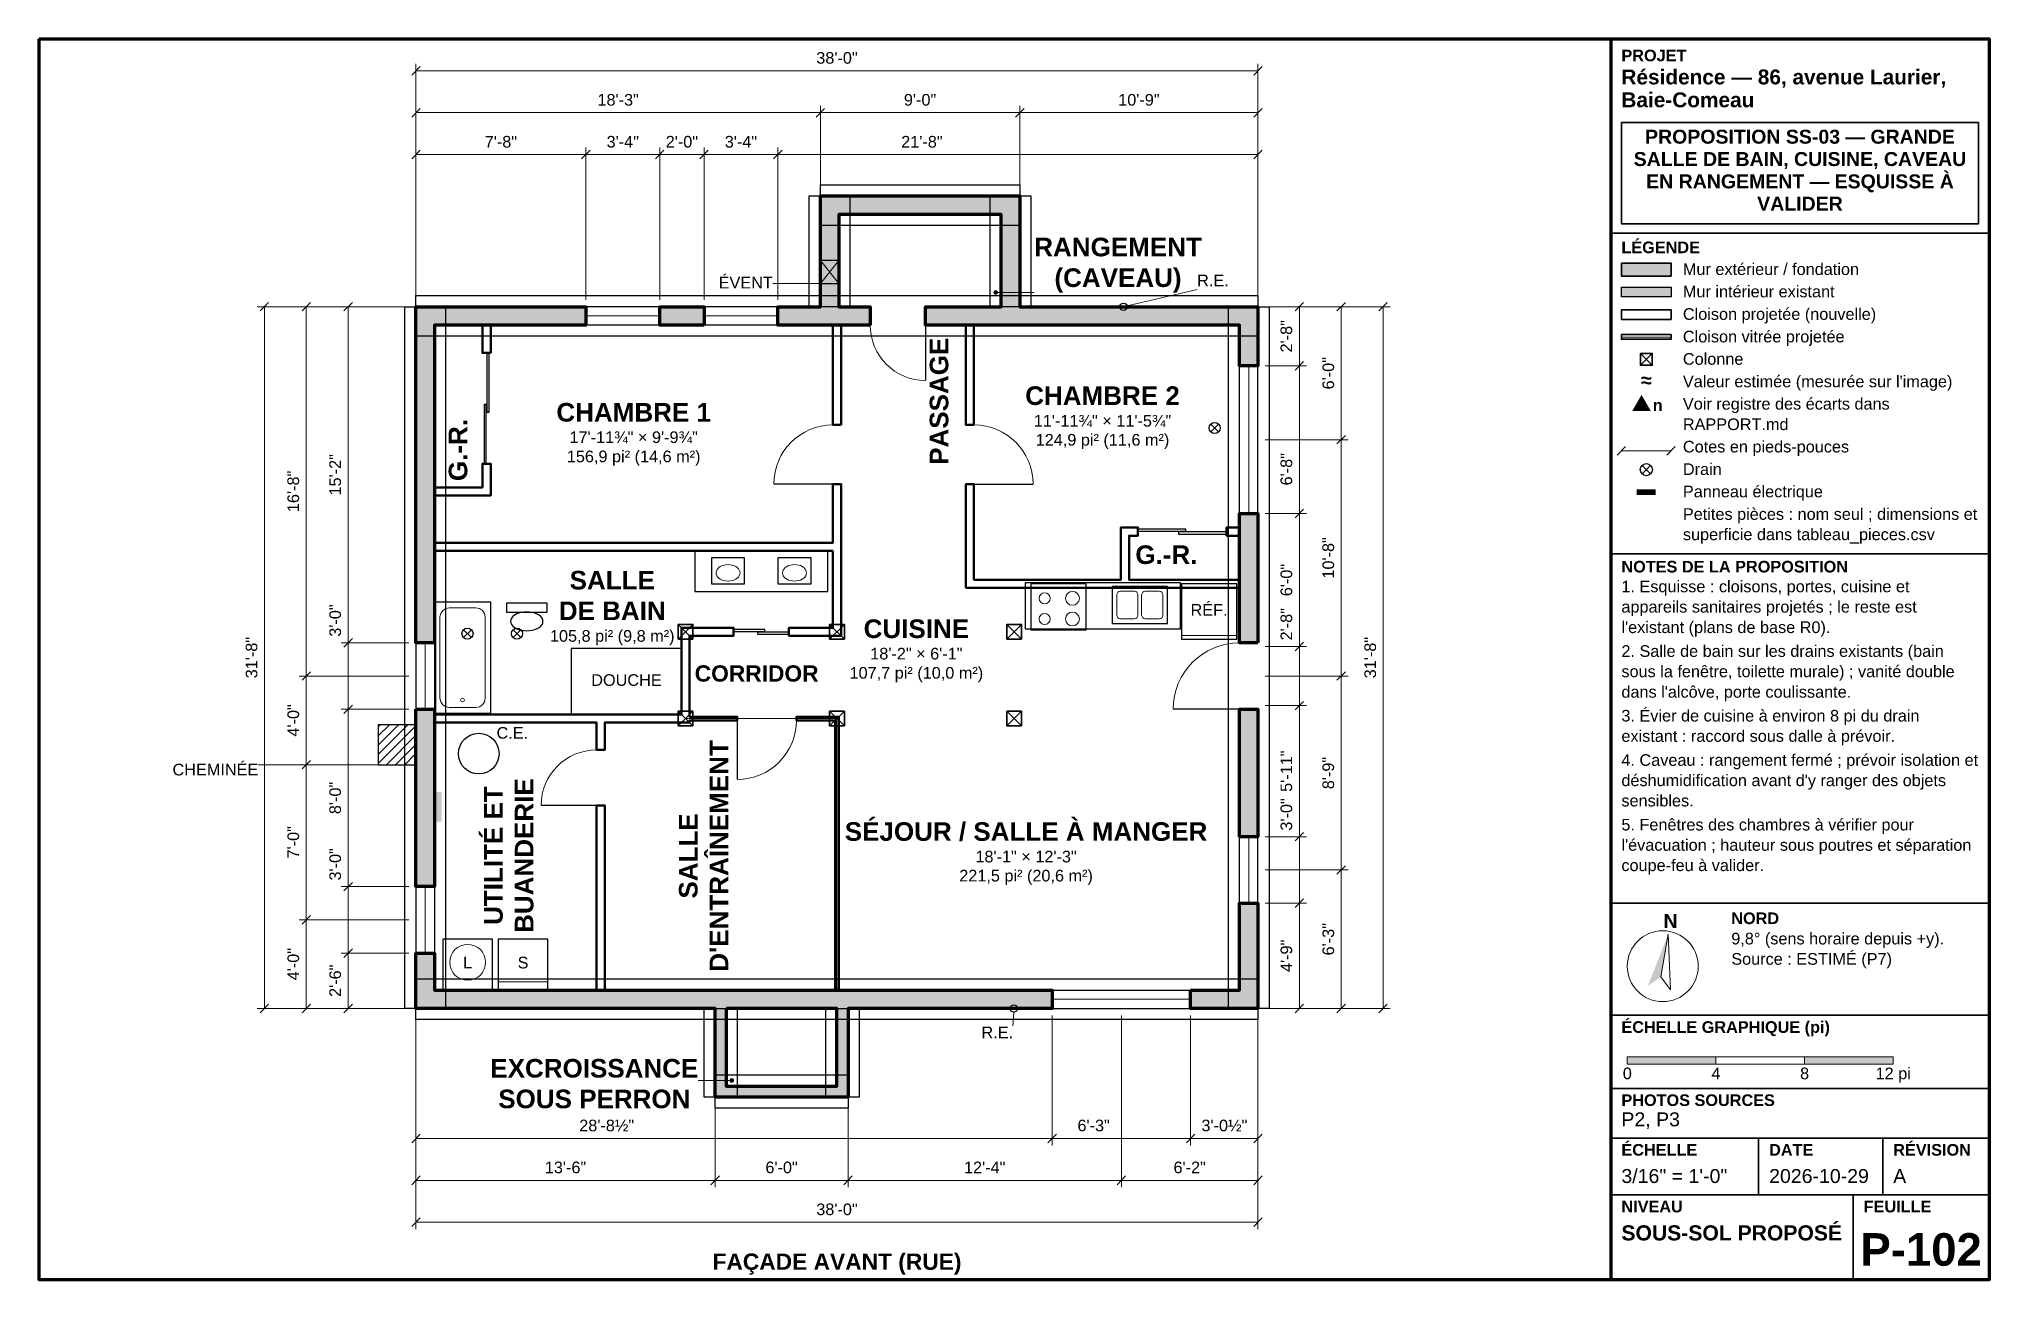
# Model space of a CAD drawing. Header units: inches. Extents: x -204 to 852, y -147 to 525.
import ezdxf
from ezdxf.enums import TextEntityAlignment as Align

# ---------------------------------------------------------------- set-up
doc = ezdxf.new("R2010")
doc.units = ezdxf.units.IN
doc.header["$MEASUREMENT"] = 0
for name, color, linetype in [('00-Cartouche', 7, 'Continuous'), ('10-Murs', 7, 'Continuous'), ('20-Ouvertures', 7, 'Continuous'), ('30-Escaliers-Elements', 7, 'Continuous'), ('40-Structure', 7, 'Continuous'), ('50-Cotes', 7, 'Continuous'), ('60-Etiquettes', 7, 'Continuous')]:
    doc.layers.add(name, color=color, linetype=linetype)
doc.styles.add('RELEVE', font='arial.ttf')
doc.styles.add('RELEVE_GRAS', font='arialbd.ttf')

msp = doc.modelspace()

# ---------------------------------------------------------------- hatches: boundary and pattern name
at = {"layer": '00-Cartouche', "true_color": 0x4d4d4d}
h = msp.add_hatch(color=7, dxfattribs=at)
h.dxf.hatch_style = 1
h.paths.add_polyline_path([(652.8, 403.6), (679.7, 403.6), (679.7, 396.6), (652.8, 396.6)])
at = {"layer": '00-Cartouche', "true_color": 0xc8c8c8}
h = msp.add_hatch(color=7, dxfattribs=at)
h.dxf.hatch_style = 1
h.paths.add_polyline_path([(652.8, 390.6), (679.7, 390.6), (679.7, 385.3), (652.8, 385.3)])
at = {"layer": '00-Cartouche', "true_color": 0xe8730c}
h = msp.add_hatch(color=30, dxfattribs=at)
h.dxf.hatch_style = 1
h.paths.add_polyline_path([(658.7, 323.6), (668.7, 323.6), (663.7, 332.3)])
at = {"layer": '00-Cartouche', "true_color": 0x000000}
h = msp.add_hatch(color=7, dxfattribs=at)
h.dxf.hatch_style = 1
h.paths.add_polyline_path([(661.1, 281.2), (671.4, 281.2), (671.4, 278), (661.1, 278)])
h = msp.add_hatch(color=7, dxfattribs=at)
h.dxf.hatch_style = 1
h.paths.add_polyline_path([(678.2, 40.3), (667.1, 12.2), (674.2, 17.2)])
h = msp.add_hatch(color=7, dxfattribs=at)
h.dxf.hatch_style = 1
h.paths.add_polyline_path([(656, -26.1), (704, -26.1), (704, -30.1), (656, -30.1)])
h = msp.add_hatch(color=7, dxfattribs=at)
h.dxf.hatch_style = 1
h.paths.add_polyline_path([(752, -26.1), (800, -26.1), (800, -30.1), (752, -30.1)])
at = {"layer": '10-Murs', "true_color": 0x4d4d4d}
h = msp.add_hatch(color=7, dxfattribs=at)
h.dxf.hatch_style = 1
h.paths.add_polyline_path([(229, 370), (229, 440), (219, 440), (219, 370)])
h = msp.add_hatch(color=7, dxfattribs=at)
h.dxf.hatch_style = 1
h.paths.add_polyline_path([(219, 430), (327, 430), (327, 440), (219, 440)])
h = msp.add_hatch(color=7, dxfattribs=at)
h.dxf.hatch_style = 1
h.paths.add_polyline_path([(317, 440), (317, 370), (327, 370), (327, 440)])
h = msp.add_hatch(color=7, dxfattribs=at)
h.dxf.hatch_style = 1
h.paths.add_polyline_path([(0, 370), (0, 380), (92, 380), (92, 370)])
h = msp.add_hatch(color=7, dxfattribs=at)
h.dxf.hatch_style = 1
h.paths.add_polyline_path([(0, 380), (10, 380), (10, 198), (0, 198)])
h = msp.add_hatch(color=7, dxfattribs=at)
h.dxf.hatch_style = 1
h.paths.add_polyline_path([(156, 380), (156, 370), (132, 370), (132, 380)])
h = msp.add_hatch(color=7, dxfattribs=at)
h.dxf.hatch_style = 1
h.paths.add_polyline_path([(246, 380), (246, 370), (196, 370), (196, 380)])
h = msp.add_hatch(color=7, dxfattribs=at)
h.dxf.hatch_style = 1
h.paths.add_polyline_path([(456, 380), (456, 370), (276, 370), (276, 380)])
h = msp.add_hatch(color=7, dxfattribs=at)
h.dxf.hatch_style = 1
h.paths.add_polyline_path([(446, 380), (456, 380), (456, 348), (446, 348)])
h = msp.add_hatch(color=7, dxfattribs=at)
h.dxf.hatch_style = 1
h.paths.add_polyline_path([(456, 198), (446, 198), (446, 268), (456, 268)])
h = msp.add_hatch(color=7, dxfattribs=at)
h.dxf.hatch_style = 1
h.paths.add_polyline_path([(0, 162), (10, 162), (10, 66), (0, 66)])
h = msp.add_hatch(color=7, dxfattribs=at)
h.dxf.hatch_style = 1
h.paths.add_polyline_path([(456, 93), (446, 93), (446, 162), (456, 162)])
h = msp.add_hatch(color=7, dxfattribs=at)
h.dxf.hatch_style = 1
h.paths.add_polyline_path([(456, 0), (446, 0), (446, 57), (456, 57)])
h = msp.add_hatch(color=7, dxfattribs=at)
h.dxf.hatch_style = 1
h.paths.add_polyline_path([(10, 0), (0, 0), (0, 30), (10, 30)])
h = msp.add_hatch(color=7, dxfattribs=at)
h.dxf.hatch_style = 1
h.paths.add_polyline_path([(0, 0), (0, 10), (344.5, 10), (344.5, 0)])
h = msp.add_hatch(color=7, dxfattribs=at)
h.dxf.hatch_style = 1
h.paths.add_polyline_path([(162, 10), (162, -48), (168, -48), (168, 10)])
h = msp.add_hatch(color=7, dxfattribs=at)
h.dxf.hatch_style = 1
h.paths.add_polyline_path([(234, -48), (234, 10), (228, 10), (228, -48)])
h = msp.add_hatch(color=7, dxfattribs=at)
h.dxf.hatch_style = 1
h.paths.add_polyline_path([(456, 10), (456, 0), (419.5, 0), (419.5, 10)])
h = msp.add_hatch(color=7, dxfattribs=at)
h.dxf.hatch_style = 1
h.paths.add_polyline_path([(162, -48), (234, -48), (234, -42), (162, -42)])
at = {"layer": '30-Escaliers-Elements', "true_color": 0x000000}
h = msp.add_hatch(color=7, dxfattribs=at)
h.dxf.hatch_style = 1
h.paths.add_polyline_path([(14, 101.2), (14, 117.2), (10, 117.2), (10, 101.2)])
at = {"layer": '60-Etiquettes', "true_color": 0x000000}
h = msp.add_hatch(color=7, dxfattribs=at)
h.dxf.hatch_style = 1
h.paths.add_polyline_path([(315.2, 387.7), (315.1, 388.2), (314.9, 388.6), (314.5, 388.9), (314, 389), (313.5, 388.9), (313.1, 388.6), (312.8, 388.2), (312.7, 387.7), (312.8, 387.3), (313.1, 386.9), (313.5, 386.6), (314, 386.5), (314.5, 386.6), (314.9, 386.9), (315.1, 387.3)])
h = msp.add_hatch(color=7, dxfattribs=at)
h.dxf.hatch_style = 1
h.paths.add_polyline_path([(172.3, -39), (172.2, -38.5), (171.9, -38.1), (171.5, -37.8), (171, -37.7), (170.5, -37.8), (170.1, -38.1), (169.9, -38.5), (169.8, -39), (169.9, -39.5), (170.1, -39.9), (170.5, -40.1), (171, -40.2), (171.5, -40.1), (171.9, -39.9), (172.2, -39.5)])

# ---------------------------------------------------------------- linework, layer by layer
at = {"layer": '00-Cartouche', "color": 7, "lineweight": 70}
msp.add_lwpolyline([(-204.1, 525), (851.9, 525), (851.9, -147), (-204.1, -147)], close=True, dxfattribs=at)
msp.add_lwpolyline([(647.1, 525), (647.1, -147)], dxfattribs=at)
at = {"layer": '00-Cartouche', "color": 7, "lineweight": 35}
for points in [[(652.8, 479.7), (846.1, 479.7), (846.1, 424.9), (652.8, 424.9)], [(652.8, 403.6), (679.7, 403.6), (679.7, 396.6), (652.8, 396.6)], [(652.8, 378.4), (679.7, 378.4), (679.7, 373.1), (652.8, 373.1)], [(652.8, 364.9), (679.7, 364.9), (679.7, 362.4), (652.8, 362.4)], [(663.1, 354.7), (669.5, 354.7), (669.5, 348.3), (663.1, 348.3)]]:
    msp.add_lwpolyline(points, close=True, dxfattribs=at)
for points in [[(647.1, 419.8), (851.9, 419.8)], [(650.5, 299.7), (655.1, 304.4)], [(677.4, 299.7), (682, 304.4)], [(647.1, 246.2), (851.9, 246.2)], [(647.1, 57.1), (851.9, 57.1)], [(647.1, -3.7), (851.9, -3.7)], [(647.1, -43.3), (851.9, -43.3)], [(647.1, -70.2), (851.9, -70.2)], [(727.1, -70.2), (727.1, -100.9)], [(794.3, -70.2), (794.3, -100.9)], [(647.1, -100.9), (851.9, -100.9)], [(778.3, -100.9), (778.3, -147)]]:
    msp.add_lwpolyline(points, dxfattribs=at)
at = {"layer": '00-Cartouche', "color": 7, "lineweight": 25}
msp.add_lwpolyline([(652.8, 390.6), (679.7, 390.6), (679.7, 385.3), (652.8, 385.3)], close=True, dxfattribs=at)
at = {"layer": '00-Cartouche', "color": 7, "lineweight": 18}
for points in [[(652.8, 363.6), (679.7, 363.6)], [(652.8, 302), (679.7, 302)], [(664, 289.5), (668.6, 294.1)], [(664, 294.1), (668.6, 289.5)]]:
    msp.add_lwpolyline(points, dxfattribs=at)
at = {"layer": '00-Cartouche', "color": 7, "lineweight": 25}
for points in [[(663.1, 354.7), (669.5, 348.3)], [(669.5, 354.7), (663.1, 348.3)]]:
    msp.add_lwpolyline(points, dxfattribs=at)
at = {"layer": '00-Cartouche', "color": 7, "lineweight": 18}
for points in [[(678.2, 40.3), (674.2, 17.2), (679.3, 10.1)], [(656, -26.1), (800, -26.1), (800, -30.1), (656, -30.1)], [(704, -26.1), (752, -26.1), (752, -30.1), (704, -30.1)]]:
    msp.add_lwpolyline(points, close=True, dxfattribs=at)
at = {"layer": '00-Cartouche', "color": 7, "lineweight": 25}
msp.add_circle((666.3, 291.8), 3.28, dxfattribs=at)
at = {"layer": '00-Cartouche', "color": 7, "lineweight": 18}
msp.add_circle((675.2, 22.9), 19.2, dxfattribs=at)
at = {"layer": '10-Murs', "color": 7, "lineweight": 70}
for points in [[(246, 370), (229, 370), (219, 370), (196, 370), (196, 380), (219, 380), (219, 430), (219, 440), (229, 440), (317, 440), (327, 440), (327, 430), (327, 380), (446, 380), (456, 380), (456, 370), (456, 348), (446, 348), (446, 370), (327, 370), (317, 370), (276, 370), (276, 380), (317, 380), (317, 430), (229, 430), (229, 380), (246, 380), (246, 370)], [(0, 370), (0, 380), (10, 380), (92, 380), (92, 370), (10, 370), (10, 198), (0, 198), (0, 370)], [(156, 370), (132, 370), (132, 380), (156, 380), (156, 370)], [(456, 198), (446, 198), (446, 268), (456, 268), (456, 198)], [(0, 162), (10, 162), (10, 66), (0, 66), (0, 162)], [(446, 93), (446, 162), (456, 162), (456, 93), (446, 93)], [(419.5, 10), (446, 10), (446, 57), (456, 57), (456, 10), (456, 0), (446, 0), (419.5, 0), (419.5, 10)], [(10, 0), (0, 0), (0, 10), (0, 30), (10, 30), (10, 10), (162, 10), (168, 10), (228, 10), (234, 10), (344.5, 10), (344.5, 0), (234, 0), (234, -42), (234, -48), (228, -48), (168, -48), (162, -48), (162, -42), (162, 0), (10, 0)], [(168, 0), (168, -42), (228, -42), (228, 0), (168, 0)]]:
    msp.add_lwpolyline(points, dxfattribs=at)
at = {"layer": '10-Murs', "color": 7, "lineweight": 50}
for points in [[(40.5, 355), (36, 355), (36, 370)], [(40.5, 370), (40.5, 355)], [(230.2, 316), (225.8, 316), (225.8, 370)], [(230.2, 370), (230.2, 316)], [(302.2, 316), (297.8, 316), (297.8, 370)], [(302.2, 370), (302.2, 316)], [(10, 282.2), (36, 282.2), (36, 295), (40.5, 295), (40.5, 282.2)], [(10, 252.2), (225.8, 252.2), (225.8, 284), (230.2, 284), (230.2, 252.2), (230.2, 247.8), (230.2, 206.2), (230.2, 201.8), (225.8, 201.8), (202, 201.8), (202, 206.2), (225.8, 206.2), (225.8, 247.8)], [(40.5, 282.2), (40.5, 277.8), (36, 277.8), (10, 277.8)], [(302.2, 227.8), (297.8, 227.8), (297.8, 232.2), (297.8, 284), (302.2, 284), (302.2, 232.2), (381.8, 232.2), (381.8, 256), (381.8, 260.5), (386.2, 260.5), (391, 260.5), (391, 256), (386.2, 256), (386.2, 232.2), (446, 232.2)], [(439, 256), (439, 260.5), (446, 260.5)], [(446, 256), (439, 256)], [(225.8, 247.8), (10, 247.8)], [(446, 227.8), (386.2, 227.8), (381.8, 227.8), (302.2, 227.8)], [(10, 159.2), (97.8, 159.2), (102.2, 159.2), (143.8, 159.2), (143.8, 201.8), (143.8, 206.2), (148.2, 206.2), (172, 206.2), (172, 201.8), (148.2, 201.8), (148.2, 159.2), (148.2, 158), (174, 158), (174, 156), (148.2, 156), (148.2, 154.8), (143.8, 154.8), (102.2, 154.8), (102.2, 140), (97.8, 140), (97.8, 154.8), (10, 154.8)], [(227, 10), (227, 156), (206, 156), (206, 158), (227, 158)], [(227, 158), (229, 158), (229, 156), (229, 10)], [(97.8, 110), (102.2, 110), (102.2, 10)], [(97.8, 10), (97.8, 110)]]:
    msp.add_lwpolyline(points, dxfattribs=at)
at = {"layer": '10-Murs', "color": 7, "lineweight": 18}
for points in [[(146, 157), (228, 157)], [(228, 10), (228, 157)]]:
    msp.add_lwpolyline(points, dxfattribs=at)
at = {"layer": '20-Ouvertures', "color": 7, "lineweight": 25}
for points in [[(132, 380), (92, 380)], [(92, 380), (92, 370)], [(132, 370), (92, 370)], [(132, 380), (132, 370)], [(196, 380), (156, 380)], [(156, 380), (156, 370)], [(196, 370), (156, 370)], [(196, 380), (196, 370)], [(276, 370), (276, 340)], [(446, 268), (446, 348)], [(456, 348), (446, 348)], [(456, 268), (456, 348)], [(225.8, 284), (193.8, 284)], [(302.2, 284), (334.2, 284)], [(456, 268), (446, 268)], [(0, 198), (0, 162)], [(0, 198), (10, 198)], [(10, 198), (10, 162)], [(0, 162), (10, 162)], [(446, 162), (410, 162)], [(174, 156), (174, 124)], [(97.8, 110), (67.8, 110)], [(446, 57), (446, 93)], [(456, 93), (446, 93)], [(456, 57), (456, 93)], [(0, 66), (0, 30)], [(0, 66), (10, 66)], [(10, 66), (10, 30)], [(456, 57), (446, 57)], [(0, 30), (10, 30)], [(344.5, 10), (419.5, 10)], [(344.5, 0), (344.5, 10)], [(344.5, 0), (419.5, 0)], [(419.5, 0), (419.5, 10)]]:
    msp.add_lwpolyline(points, dxfattribs=at)
at = {"layer": '20-Ouvertures', "color": 7, "lineweight": 18}
for points in [[(132, 375), (92, 375)], [(196, 375), (156, 375)], [(40.5, 355), (36, 355)], [(451, 268), (451, 348)], [(40.5, 295), (36, 295)], [(391, 256), (391, 260.5)], [(439, 256), (439, 260.5)], [(172, 201.8), (172, 206.2)], [(202, 201.8), (202, 206.2)], [(5, 198), (5, 162)], [(451, 57), (451, 93)], [(5, 66), (5, 30)], [(344.5, 5), (419.5, 5)]]:
    msp.add_lwpolyline(points, dxfattribs=at)
at = {"layer": '20-Ouvertures', "color": 7, "lineweight": 25}
for points in [[(39.6, 323), (39.6, 355), (38.4, 355), (38.4, 323)], [(38.1, 295), (38.1, 327), (36.9, 327), (36.9, 295)], [(391, 258.4), (417, 258.4), (417, 259.6), (391, 259.6)], [(413, 256.9), (439, 256.9), (439, 258.1), (413, 258.1)], [(172, 204.2), (189, 204.2), (189, 205.3), (172, 205.3)], [(185, 202.7), (202, 202.7), (202, 203.8), (185, 203.8)]]:
    msp.add_lwpolyline(points, close=True, dxfattribs=at)
at = {"layer": '20-Ouvertures', "color": 7, "lineweight": 18}
for centre, radius, start, end in [((276, 370), 30, 180, 270), ((225.8, 284), 32, 90, 180), ((302.2, 284), 32, 0, 90), ((446, 162), 36, 90, 180), ((174, 156), 32, 270, 0), ((97.8, 110), 30, 90, 180)]:
    msp.add_arc(centre, radius, start, end, dxfattribs=at)
at = {"layer": '30-Escaliers-Elements', "color": 7, "lineweight": 25}
for points in [[(229, 392.6), (229, 405.1), (219, 405.1), (219, 392.6)], [(223, 247.8), (151, 247.8), (151, 225.8), (223, 225.8)], [(178, 244), (160, 244), (160, 230), (178, 230)], [(214, 244), (196, 244), (196, 230), (214, 230)], [(414, 230.5), (330, 230.5), (330, 205.5), (414, 205.5)], [(363, 230), (333, 230), (333, 205), (363, 205)], [(407, 228.5), (377, 228.5), (377, 208.5), (407, 208.5)], [(444.5, 230), (414.5, 230), (414.5, 200), (444.5, 200)], [(40.5, 160), (40.5, 220), (10.5, 220), (10.5, 160)], [(71, 219.5), (49, 219.5), (49, 214.7), (71, 214.7)], [(51.2, 209.6), (51.3, 208.7), (51.7, 207.9), (52.4, 207.1), (53.3, 206.3), (54.3, 205.7), (55.6, 205.2), (57, 204.8), (58.5, 204.6), (60, 204.5), (61.5, 204.6), (63, 204.8), (64.4, 205.2), (65.7, 205.7), (66.7, 206.3), (67.6, 207.1), (68.3, 207.9), (68.7, 208.7), (68.8, 209.6), (68.7, 210.5), (68.3, 211.3), (67.6, 212.2), (66.7, 212.9), (65.7, 213.5), (64.4, 214), (63, 214.4), (61.5, 214.6), (60, 214.7), (58.5, 214.6), (57, 214.4), (55.6, 214), (54.3, 213.5), (53.3, 212.9), (52.4, 212.2), (51.7, 211.3), (51.3, 210.5)], [(84, 159), (144, 159), (144, 195), (84, 195)], [(-20.4, 132), (0, 132), (0, 153.6), (-20.4, 153.6)], [(14.5, 10.5), (41.5, 10.5), (41.5, 37.5), (14.5, 37.5)], [(44.5, 10.5), (71.5, 10.5), (71.5, 37.5), (44.5, 37.5)]]:
    msp.add_lwpolyline(points, close=True, dxfattribs=at)
at = {"layer": '30-Escaliers-Elements', "color": 7, "lineweight": 18}
for points in [[(229, 392.6), (219, 405.1)], [(219, 392.6), (229, 405.1)], [(193.3, 392.6), (219, 392.6)], [(423.1, 389.3), (385.1, 380.5)], [(430.4, 312.2), (434.6, 316.4)], [(430.4, 316.4), (434.6, 312.2)], [(25.8, 200.9), (30, 205.1)], [(25.8, 205.1), (30, 200.9)], [(52.6, 200.9), (56.8, 205.1)], [(52.6, 205.1), (56.8, 200.9)], [(444.5, 202), (414.5, 202)], [(-20.4, 137.6), (-4.4, 153.6)], [(-20.4, 142.6), (-9.4, 153.6)], [(-20.4, 147.6), (-14.4, 153.6)], [(-20.4, 152.6), (-19.4, 153.6)], [(-20.4, 132.7), (0, 153)], [(-16, 132), (0, 148)], [(-11, 132), (0, 143)], [(-6, 132), (0, 138)], [(-85.4, 132), (-20.4, 132)], [(-1, 132), (0, 133)], [(44.5, 14.5), (71.5, 14.5)], [(323.3, -9.4), (323.8, -2)]]:
    msp.add_lwpolyline(points, dxfattribs=at)
for points in [[(162.5, 235.9), (162.6, 235.1), (162.9, 234.3), (163.4, 233.6), (164, 233), (164.8, 232.4), (165.8, 232), (166.8, 231.7), (167.9, 231.5), (169, 231.4), (170.1, 231.5), (171.2, 231.7), (172.2, 232), (173.2, 232.4), (174, 233), (174.6, 233.6), (175.1, 234.3), (175.4, 235.1), (175.5, 235.9), (175.4, 236.7), (175.1, 237.4), (174.6, 238.1), (174, 238.8), (173.2, 239.3), (172.2, 239.8), (171.2, 240.1), (170.1, 240.3), (169, 240.4), (167.9, 240.3), (166.8, 240.1), (165.8, 239.8), (164.8, 239.3), (164, 238.8), (163.4, 238.1), (162.9, 237.4), (162.6, 236.7)], [(198.5, 235.9), (198.6, 235.1), (198.9, 234.3), (199.4, 233.6), (200, 233), (200.8, 232.4), (201.8, 232), (202.8, 231.7), (203.9, 231.5), (205, 231.4), (206.1, 231.5), (207.2, 231.7), (208.2, 232), (209.2, 232.4), (210, 233), (210.6, 233.6), (211.1, 234.3), (211.4, 235.1), (211.5, 235.9), (211.4, 236.7), (211.1, 237.4), (210.6, 238.1), (210, 238.8), (209.2, 239.3), (208.2, 239.8), (207.2, 240.1), (206.1, 240.3), (205, 240.4), (203.9, 240.3), (202.8, 240.1), (201.8, 239.8), (200.8, 239.3), (200, 238.8), (199.4, 238.1), (198.9, 237.4), (198.6, 236.7)], [(381.5, 226), (389, 226), (389.8, 225.8), (390.4, 225.4), (390.8, 224.8), (391, 224), (391, 213), (390.8, 212.2), (390.4, 211.6), (389.8, 211.2), (389, 211), (381.5, 211), (380.7, 211.2), (380.1, 211.6), (379.7, 212.2), (379.5, 213), (379.5, 224), (379.7, 224.8), (380.1, 225.4), (380.7, 225.8)], [(395, 226), (402.5, 226), (403.3, 225.8), (403.9, 225.4), (404.3, 224.8), (404.5, 224), (404.5, 213), (404.3, 212.2), (403.9, 211.6), (403.3, 211.2), (402.5, 211), (395, 211), (394.2, 211.2), (393.6, 211.6), (393.2, 212.2), (393, 213), (393, 224), (393.2, 224.8), (393.6, 225.4), (394.2, 225.8)], [(37.5, 212), (37.5, 168), (37.1, 166.1), (36, 164.5), (34.4, 163.4), (32.5, 163), (18, 163), (16.1, 163.4), (14.5, 164.5), (13.4, 166.1), (13, 168), (13, 212), (13.4, 213.9), (14.5, 215.5), (16.1, 216.6), (18, 217), (32.5, 217), (34.4, 216.6), (36, 215.5), (37.1, 213.9)]]:
    msp.add_lwpolyline(points, close=True, dxfattribs=at)
at = {"layer": '30-Escaliers-Elements', "color": 7, "lineweight": 25}
for centre, radius in [((383.2, 380), 2), ((432.5, 314.3), 3), ((27.9, 203), 3), ((54.7, 203), 3), ((34, 138), 11), ((323.8, 0), 2)]:
    msp.add_circle(centre, radius, dxfattribs=at)
at = {"layer": '30-Escaliers-Elements', "color": 7, "lineweight": 18}
for centre, radius in [((340.5, 222.1), 3), ((355.5, 222.1), 3.75), ((340.5, 210.9), 3), ((355.5, 210.9), 3.75), ((25.2, 167), 1), ((28, 25), 9.72)]:
    msp.add_circle(centre, radius, dxfattribs=at)
at = {"layer": '40-Structure', "color": 7, "lineweight": 25}
for points in [[(327, 446), (327, 424), (219, 424), (219, 446)], [(213, 440), (235, 440), (235, 380), (213, 380)], [(311, 440), (333, 440), (333, 380), (311, 380)], [(456, 386), (456, 364), (0, 364), (0, 386)], [(-6, 380), (16, 380), (16, 0), (-6, 0)], [(440, 380), (462, 380), (462, 0), (440, 0)], [(456, 16), (456, -6), (0, -6), (0, 16)], [(174, -48), (156, -48), (156, 0), (174, 0)], [(240, -48), (222, -48), (222, 0), (240, 0)], [(234, -36), (234, -54), (162, -54), (162, -36)]]:
    msp.add_lwpolyline(points, close=True, dxfattribs=at)
at = {"layer": '40-Structure', "color": 7, "lineweight": 35}
for points in [[(150, 200), (150, 208), (142, 208), (142, 200)], [(232, 200), (232, 208), (224, 208), (224, 200)], [(328, 200), (328, 208), (320, 208), (320, 200)], [(150, 153), (150, 161), (142, 161), (142, 153)], [(232, 153), (232, 161), (224, 161), (224, 153)], [(328, 153), (328, 161), (320, 161), (320, 153)]]:
    msp.add_lwpolyline(points, close=True, dxfattribs=at)
at = {"layer": '40-Structure', "color": 7, "lineweight": 25}
for points in [[(150, 200), (142, 208)], [(150, 208), (142, 200)], [(232, 200), (224, 208)], [(232, 208), (224, 200)], [(328, 200), (320, 208)], [(328, 208), (320, 200)], [(150, 153), (142, 161)], [(150, 161), (142, 153)], [(232, 153), (224, 161)], [(232, 161), (224, 153)], [(328, 153), (320, 161)], [(328, 161), (320, 153)]]:
    msp.add_lwpolyline(points, dxfattribs=at)
at = {"layer": '50-Cotes', "color": 7, "lineweight": 35}
for points in [[(-2.3, 505.4), (2.3, 510)], [(453.7, 505.4), (458.3, 510)], [(-2.3, 482.7), (2.3, 487.4)], [(216.7, 482.7), (221.3, 487.4)], [(324.7, 482.7), (329.3, 487.4)], [(453.7, 482.7), (458.3, 487.4)], [(-2.3, 460.1), (2.3, 464.7)], [(89.7, 460.1), (94.3, 464.7)], [(129.7, 460.1), (134.3, 464.7)], [(153.7, 460.1), (158.3, 464.7)], [(193.7, 460.1), (198.3, 464.7)], [(453.7, 460.1), (458.3, 464.7)], [(-84.4, 377.7), (-79.8, 382.3)], [(-61.7, 377.7), (-57.1, 382.3)], [(-39, 377.7), (-34.4, 382.3)], [(476.1, 377.7), (480.7, 382.3)], [(498.7, 377.7), (503.4, 382.3)], [(521.4, 377.7), (526, 382.3)], [(476.1, 345.7), (480.7, 350.3)], [(498.7, 305.7), (503.4, 310.3)], [(476.1, 265.7), (480.7, 270.3)], [(-39, 195.7), (-34.4, 200.3)], [(476.1, 193.7), (480.7, 198.3)], [(-61.7, 177.7), (-57.1, 182.3)], [(498.7, 177.7), (503.4, 182.3)], [(-39, 159.7), (-34.4, 164.3)], [(476.1, 161.7), (480.7, 166.3)], [(-61.7, 129.7), (-57.1, 134.3)], [(476.1, 90.7), (480.7, 95.3)], [(498.7, 72.7), (503.4, 77.3)], [(-39, 63.7), (-34.4, 68.3)], [(476.1, 54.7), (480.7, 59.3)], [(-61.7, 45.7), (-57.1, 50.3)], [(-39, 27.7), (-34.4, 32.3)], [(-84.4, -2.3), (-79.8, 2.3)], [(-61.7, -2.3), (-57.1, 2.3)], [(-39, -2.3), (-34.4, 2.3)], [(476.1, -2.3), (480.7, 2.3)], [(498.7, -2.3), (503.4, 2.3)], [(521.4, -2.3), (526, 2.3)], [(-2.3, -72.7), (2.3, -68.1)], [(342.2, -72.7), (346.8, -68.1)], [(417.2, -72.7), (421.8, -68.1)], [(453.7, -72.7), (458.3, -68.1)], [(-2.3, -95.4), (2.3, -90.7)], [(159.7, -95.4), (164.3, -90.7)], [(231.7, -95.4), (236.3, -90.7)], [(379.7, -95.4), (384.3, -90.7)], [(453.7, -95.4), (458.3, -90.7)], [(-2.3, -118), (2.3, -113.4)], [(453.7, -118), (458.3, -113.4)]]:
    msp.add_lwpolyline(points, dxfattribs=at)
at = {"layer": '50-Cotes', "color": 7, "lineweight": 18}
for points in [[(0, 383.8), (0, 511.5)], [(0, 507.7), (456, 507.7)], [(456, 383.8), (456, 511.5)], [(219, 441.3), (219, 488.8)], [(327, 441.3), (327, 488.8)], [(0, 485.1), (219, 485.1)], [(219, 485.1), (327, 485.1)], [(327, 485.1), (456, 485.1)], [(92, 383.8), (92, 466.2)], [(132, 383.8), (132, 466.2)], [(156, 383.8), (156, 466.2)], [(196, 383.8), (196, 466.2)], [(0, 462.4), (92, 462.4)], [(92, 462.4), (132, 462.4)], [(132, 462.4), (156, 462.4)], [(156, 462.4), (196, 462.4)], [(196, 462.4), (456, 462.4)], [(-3.8, 380), (-85.9, 380)], [(-82.1, 0), (-82.1, 380)], [(-59.4, 180), (-59.4, 380)], [(-36.7, 198), (-36.7, 380)], [(459.8, 380), (527.5, 380)], [(478.4, 348), (478.4, 380)], [(501.1, 308), (501.1, 380)], [(523.7, 0), (523.7, 380)], [(459.8, 348), (482.2, 348)], [(478.4, 268), (478.4, 348)], [(459.8, 308), (504.8, 308)], [(501.1, 180), (501.1, 308)], [(459.8, 268), (482.2, 268)], [(478.4, 196), (478.4, 268)], [(-3.8, 198), (-40.5, 198)], [(-36.7, 162), (-36.7, 198)], [(459.8, 196), (482.2, 196)], [(478.4, 164), (478.4, 196)], [(-3.8, 180), (-63.2, 180)], [(-59.4, 132), (-59.4, 180)], [(459.8, 180), (504.8, 180)], [(501.1, 75), (501.1, 180)], [(-3.8, 162), (-40.5, 162)], [(-36.7, 66), (-36.7, 162)], [(459.8, 164), (482.2, 164)], [(478.4, 93), (478.4, 164)], [(-22.4, 132), (-63.2, 132)], [(-59.4, 48), (-59.4, 132)], [(459.8, 93), (482.2, 93)], [(478.4, 57), (478.4, 93)], [(459.8, 75), (504.8, 75)], [(501.1, 0), (501.1, 75)], [(-3.8, 66), (-40.5, 66)], [(-36.7, 30), (-36.7, 66)], [(459.8, 57), (482.2, 57)], [(478.4, 0), (478.4, 57)], [(-3.8, 48), (-63.2, 48)], [(-59.4, 0), (-59.4, 48)], [(-3.8, 30), (-40.5, 30)], [(-36.7, 0), (-36.7, 30)], [(-3.8, 0), (-85.9, 0)], [(459.8, 0), (527.5, 0)], [(0, -3.8), (0, -119.5)], [(344.5, -3.8), (344.5, -74.2)], [(382, -3.8), (382, -96.8)], [(419.5, -3.8), (419.5, -74.2)], [(456, -3.8), (456, -119.5)], [(162, -49.3), (162, -96.8)], [(234, -49.3), (234, -96.8)], [(0, -70.4), (344.5, -70.4)], [(344.5, -70.4), (419.5, -70.4)], [(419.5, -70.4), (456, -70.4)], [(0, -93.1), (162, -93.1)], [(162, -93.1), (234, -93.1)], [(234, -93.1), (382, -93.1)], [(382, -93.1), (456, -93.1)], [(0, -115.7), (456, -115.7)]]:
    msp.add_lwpolyline(points, dxfattribs=at)
at = {"layer": '60-Etiquettes', "color": 7, "lineweight": 18}
for points in [[(334.8, 387.7), (314, 387.7)], [(152.9, -39), (171, -39)]]:
    msp.add_lwpolyline(points, dxfattribs=at)

# ---------------------------------------------------------------- texts
at = {"layer": '00-Cartouche', "color": 7}
for s, height, style, p in [('PROJET', 6.3, 'RELEVE_GRAS', (652.8, 512.9)), ('Résidence — 86, avenue Laurier,', 8.063, 'RELEVE_GRAS', (652.8, 500.4)), ('Baie-Comeau', 8.063, 'RELEVE_GRAS', (652.8, 488)), ('LÉGENDE', 6.3, 'RELEVE_GRAS', (652.8, 409)), ('Mur extérieur / fondation', 6.299, 'RELEVE', (686.1, 397.2)), ('Mur intérieur existant', 6.299, 'RELEVE', (686.1, 385.1)), ('Cloison projetée (nouvelle)', 6.299, 'RELEVE', (686.1, 372.9)), ('Cloison vitrée projetée', 6.299, 'RELEVE', (686.1, 360.7)), ('Colonne', 6.3, 'RELEVE', (686.1, 348.6)), ("Valeur estimée (mesurée sur l'image)", 6.299, 'RELEVE', (686.1, 336.4)), ('Voir registre des écarts dans', 6.299, 'RELEVE', (686.1, 324.3)), ('RAPPORT.md', 6.3, 'RELEVE', (686.1, 313.2)), ('Cotes en pieds-pouces', 6.299, 'RELEVE', (686.1, 301.1)), ('Drain', 6.3, 'RELEVE', (686.1, 288.9)), ('Panneau électrique', 6.299, 'RELEVE', (686.1, 276.8)), ('Petites pièces : nom seul ; dimensions et', 6.299, 'RELEVE', (686.1, 264.6)), ('superficie dans tableau_pieces.csv', 6.299, 'RELEVE', (686.1, 253.6)), ('NOTES DE LA PROPOSITION', 6.299, 'RELEVE_GRAS', (652.8, 236.1)), ('1. Esquisse : cloisons, portes, cuisine et', 6.299, 'RELEVE', (652.8, 225.4)), ('appareils sanitaires projetés ; le reste est', 6.299, 'RELEVE', (652.8, 214.4)), ("l'existant (plans de base R0).", 6.299, 'RELEVE', (652.8, 203.3)), ('2. Salle de bain sur les drains existants (bain', 6.299, 'RELEVE', (652.8, 190.4)), ('sous la fenêtre, toilette murale) ; vanité double', 6.299, 'RELEVE', (652.8, 179.4)), ("dans l'alcôve, porte coulissante.", 6.299, 'RELEVE', (652.8, 168.3)), ('3. Évier de cuisine à environ 8 pi du drain', 6.299, 'RELEVE', (652.8, 155.4)), ('existant : raccord sous dalle à prévoir.', 6.299, 'RELEVE', (652.8, 144.4)), ('4. Caveau : rangement fermé ; prévoir isolation et', 6.299, 'RELEVE', (652.8, 131.4)), ("déshumidification avant d'y ranger des objets", 6.299, 'RELEVE', (652.8, 120.4)), ('sensibles.', 6.3, 'RELEVE', (652.8, 109.4)), ('5. Fenêtres des chambres à vérifier pour', 6.299, 'RELEVE', (652.8, 96.4)), ("l'évacuation ; hauteur sous poutres et séparation", 6.299, 'RELEVE', (652.8, 85.4)), ('coupe-feu à valider.', 6.299, 'RELEVE', (652.8, 74.4)), ('NORD', 6.3, 'RELEVE_GRAS', (712.3, 45.7)), ('9,8° (sens horaire depuis +y).', 6.299, 'RELEVE', (712.3, 34.7)), ('Source : ESTIMÉ (P7)', 6.299, 'RELEVE', (712.3, 23.7)), ('ÉCHELLE GRAPHIQUE (pi)', 6.299, 'RELEVE_GRAS', (652.8, -13.2)), ('PHOTOS SOURCES', 6.299, 'RELEVE_GRAS', (652.8, -52.8)), ('P2, P3', 7.56, 'RELEVE', (652.8, -63.8)), ('ÉCHELLE', 6.3, 'RELEVE_GRAS', (652.8, -79.7)), ('DATE', 6.3, 'RELEVE_GRAS', (732.8, -79.7)), ('RÉVISION', 6.3, 'RELEVE_GRAS', (800, -79.7)), ('3/16" = 1\'-0"', 7.559, 'RELEVE', (652.8, -94.5)), ('2026-10-29', 7.56, 'RELEVE', (732.8, -94.5)), ('A', 7.56, 'RELEVE', (800, -94.5)), ('NIVEAU', 6.3, 'RELEVE_GRAS', (652.8, -110.4)), ('FEUILLE', 6.3, 'RELEVE_GRAS', (784, -110.4)), ('SOUS-SOL PROPOSÉ', 8.189, 'RELEVE_GRAS', (652.8, -125.6))]:
    msp.add_text(s, height=height, dxfattribs=dict(at, style=style)).set_placement(p)
for s, height, style, p in [('PROPOSITION SS-03 — GRANDE', 7.559, 'RELEVE_GRAS', (749.5, 468.3)), ('SALLE DE BAIN, CUISINE, CAVEAU', 7.559, 'RELEVE_GRAS', (749.5, 456.2)), ('EN RANGEMENT — ESQUISSE À', 7.559, 'RELEVE_GRAS', (749.5, 444.1)), ('VALIDER', 7.56, 'RELEVE_GRAS', (749.5, 432)), ('≈', 7.56, 'RELEVE_GRAS', (666.3, 336.4)), ('N', 7.56, 'RELEVE_GRAS', (679.4, 43.6)), ('12 pi', 6.3, 'RELEVE', (800, -38.3)), ('0', 6.3, 'RELEVE', (656, -38.3)), ('4', 6.3, 'RELEVE', (704, -38.3)), ('8', 6.3, 'RELEVE', (752, -38.3)), ('P-102', 17.64, 'RELEVE_GRAS', (815.1, -139.3))]:
    msp.add_text(s, height=height, dxfattribs=dict(at, style=style)).set_placement(p, align=Align.CENTER)
at = {"layer": '00-Cartouche', "color": 30, "true_color": 0xe8730c, "style": 'RELEVE_GRAS'}
msp.add_text('n', height=6.3, dxfattribs=at).set_placement((669.8, 323.6))
at = {"layer": '30-Escaliers-Elements', "color": 7, "style": 'RELEVE'}
for s, p in [('ÉVENT', (178.6, 389.9)), ('R.E.', (431.6, 391.1)), ('RÉF.', (429.5, 212.7)), ('DOUCHE', (114, 174.7)), ('C.E.', (52.2, 146.1)), ('CHEMINÉE', (-108.6, 126.2)), ('L', (28, 21.7)), ('S', (58, 21.7)), ('R.E.', (314.8, -16.1))]:
    msp.add_text(s, height=6.3, dxfattribs=at).set_placement(p, align=Align.CENTER)
at = {"layer": '50-Cotes', "color": 7, "style": 'RELEVE'}
for s, p in [('38\'-0"', (228, 511.6)), ('18\'-3"', (109.5, 488.9)), ('9\'-0"', (273, 488.9)), ('10\'-9"', (391.5, 488.9)), ('7\'-8"', (46, 466.2)), ('3\'-4"', (112, 466.2)), ('2\'-0"', (144, 466.2)), ('3\'-4"', (176, 466.2)), ('21\'-8"', (274, 466.2)), ('28\'-8½"', (103.3, -66.5)), ('6\'-3"', (367, -66.5)), ('3\'-0½"', (437.8, -66.5)), ('13\'-6"', (81, -89.2)), ('6\'-0"', (198, -89.2)), ('12\'-4"', (308, -89.2)), ('6\'-2"', (419, -89.2)), ('38\'-0"', (228, -111.9))]:
    msp.add_text(s, height=6.3, dxfattribs=at).set_placement(p, align=Align.CENTER)
for s, p in [('2\'-8"', (474.5, 364)), ('6\'-0"', (497.2, 344)), ('15\'-2"', (-40.6, 289)), ('6\'-8"', (474.5, 292)), ('16\'-8"', (-63.3, 280)), ('10\'-8"', (497.2, 244)), ('6\'-0"', (474.5, 232)), ('31\'-8"', (-85.9, 190)), ('31\'-8"', (519.9, 190)), ('4\'-0"', (-63.3, 156)), ('5\'-11"', (474.5, 128.5)), ('8\'-9"', (497.2, 127.5)), ('8\'-0"', (-40.6, 114)), ('7\'-0"', (-63.3, 90)), ('6\'-3"', (497.2, 37.5)), ('4\'-0"', (-63.3, 24)), ('4\'-9"', (474.5, 28.5)), ('2\'-6"', (-40.6, 15))]:
    msp.add_text(s, height=6.3, rotation=90, dxfattribs=at).set_placement(p, align=Align.CENTER)
for s, p in [('3\'-0"', (-40.6, 201.3)), ('2\'-8"', (474.5, 199.3)), ('3\'-0"', (474.5, 96.3)), ('3\'-0"', (-40.6, 69.3))]:
    msp.add_text(s, height=6.3, rotation=90, dxfattribs=at).set_placement(p)
at = {"layer": '60-Etiquettes', "color": 7}
for s, height, style, p in [('RANGEMENT', 10.08, 'RELEVE_GRAS', (380.2, 407.3)), ('(CAVEAU)', 10.08, 'RELEVE_GRAS', (380.2, 390.7)), ('CHAMBRE 1', 10.08, 'RELEVE_GRAS', (117.9, 317.8)), ('CHAMBRE 2', 10.08, 'RELEVE_GRAS', (371.8, 326.8)), ('11\'-11¾" × 11\'-5¾"', 6.299, 'RELEVE', (371.8, 315.1)), ('17\'-11¾" × 9\'-9¾"', 6.299, 'RELEVE', (117.9, 306.2)), ('124,9 pi² (11,6 m²)', 6.299, 'RELEVE', (371.8, 304.8)), ('156,9 pi² (14,6 m²)', 6.299, 'RELEVE', (117.9, 295.8)), ('G.-R.', 10.08, 'RELEVE_GRAS', (406.4, 240.7)), ('SALLE', 10.08, 'RELEVE_GRAS', (106.3, 226.9)), ('DE BAIN', 10.08, 'RELEVE_GRAS', (106.3, 210.3)), ('105,8 pi² (9,8 m²)', 6.299, 'RELEVE', (106.3, 198.6)), ('CUISINE', 10.08, 'RELEVE_GRAS', (271, 200.6)), ('18\'-2" × 6\'-1"', 6.299, 'RELEVE', (271, 189)), ('CORRIDOR', 8.82, 'RELEVE_GRAS', (184.5, 177)), ('107,7 pi² (10,0 m²)', 6.299, 'RELEVE', (271, 178.6)), ('SÉJOUR / SALLE À MANGER', 10.079, 'RELEVE_GRAS', (330.4, 90.8)), ('18\'-1" × 12\'-3"', 6.299, 'RELEVE', (330.4, 79.1)), ('221,5 pi² (20,6 m²)', 6.299, 'RELEVE', (330.4, 68.8)), ('EXCROISSANCE', 10.079, 'RELEVE_GRAS', (96.6, -37.4)), ('SOUS PERRON', 10.079, 'RELEVE_GRAS', (96.6, -54)), ('FAÇADE AVANT (RUE)', 8.819, 'RELEVE_GRAS', (228, -141.5))]:
    msp.add_text(s, height=height, dxfattribs=dict(at, style=style)).set_placement(p, align=Align.CENTER)
at = {"layer": '60-Etiquettes', "color": 7, "style": 'RELEVE_GRAS'}
for s, height, p in [('PASSAGE', 10.08, (288.3, 328.8)), ('G.-R.', 10.08, (27.8, 302.4)), ("D'ENTRAÎNEMENT", 10.079, (169.1, 82.6)), ('UTILITÉ ET', 10.08, (47, 82.8)), ('BUANDERIE', 10.08, (63.6, 82.8)), ('SALLE', 10.08, (152.5, 82.6))]:
    msp.add_text(s, height=height, rotation=90, dxfattribs=at).set_placement(p, align=Align.CENTER)

doc.saveas('drawing.dxf')
